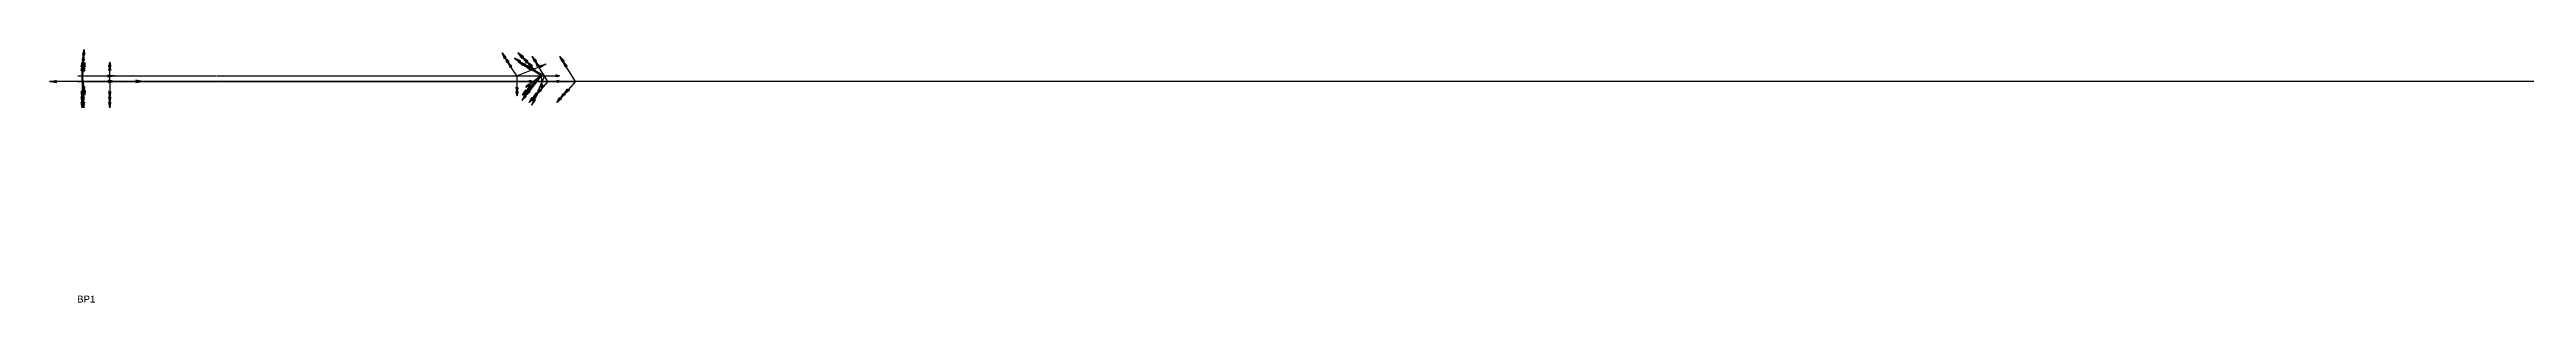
# Model space of a CAD drawing. Header units: millimetres. Extents: x -14319 to -773, y -1376 to 253.
# Drawn here: x -14319 to -12527, y -1376 to -1193 of the extents above; entities that cross this region are included whole.
import ezdxf

# ---------------------------------------------------------------- set-up
doc = ezdxf.new("R2010")
doc.units = ezdxf.units.MM
for name, color, linetype in [('AutoDetect_341_17', 1, 'Continuous'), ('AutoDetect_342_19', 1, 'Continuous'), ('AutoDetect_414_7', 1, 'Continuous'), ('AutoDetect_460_0', 1, 'Continuous')]:
    doc.layers.add(name, color=color, linetype=linetype)
doc.styles.get("Standard").update_dxf_attribs({"font": 'arial.ttf'})

# ---------------------------------------------------------------- blocks, each defined once
blk = doc.blocks.new('Kontrollpunkt')
at = {"color": 0}
for q in [(0, 6), (8, 0), (0, 0, 4)]:
    blk.add_line((0, 0), q, dxfattribs=at)
for points in [[(0.25, 8, -0.25), (-0.25, 8, -0.25), (-0.25, 8, 0.25), (0, 10, 0), (-0.25, 8, -0.25), (0.25, 8, 0.25), (0, 10, 0), (0.25, 8, -0.25), (0.25, 8, 0.25), (-0.25, 8, 0.25)], [(0.25, 6, -0.25), (-0.25, 6, -0.25), (-0.25, 6, 0.25), (0, 8, 0), (-0.25, 6, -0.25), (0.25, 6, 0.25), (0, 8, 0), (0.25, 6, -0.25), (0.25, 6, 0.25), (-0.25, 6, 0.25)], [(0.25, 0.25, 4), (-0.25, 0.25, 4), (-0.25, -0.25, 4), (0, 0, 6), (-0.25, 0.25, 4), (0.25, -0.25, 4), (0, 0, 6), (0.25, 0.25, 4), (0.25, -0.25, 4), (-0.25, -0.25, 4)], [(0.25, 0.25, 6), (-0.25, 0.25, 6), (-0.25, -0.25, 6), (0, 0, 8), (-0.25, 0.25, 6), (0.25, -0.25, 6), (0, 0, 8), (0.25, 0.25, 6), (0.25, -0.25, 6), (-0.25, -0.25, 6)], [(0.25, 0.25, 8), (-0.25, 0.25, 8), (-0.25, -0.25, 8), (0, 0, 10), (-0.25, 0.25, 8), (0.25, -0.25, 8), (0, 0, 10), (0.25, 0.25, 8), (0.25, -0.25, 8), (-0.25, -0.25, 8)], [(8, 0.25, -0.25), (8, 0.25, 0.25), (8, -0.25, 0.25), (10, 0, 0), (8, 0.25, 0.25), (8, -0.25, -0.25), (10, 0, 0), (8, 0.25, -0.25), (8, -0.25, -0.25), (8, -0.25, 0.25)]]:
    blk.add_polyline3d(points, dxfattribs=at)

msp = doc.modelspace()

# ---------------------------------------------------------------- linework, layer by layer
at = {"layer": 'AutoDetect_341_17', "color": 1}
for p, q in [((-14298.3, -1212.1, 2170.1), (-14198.6, -1212.1, 2180)), ((-14198, -1212.1, 2180.1), (-13960.8, -1212.1, 2180.1))]:
    msp.add_line(p, q, dxfattribs=at)
at = {"layer": 'AutoDetect_342_19', "color": 1}
for p, q in [((-14298.3, -1216.1, 2170.1), (-14198.6, -1216.1, 2180)), ((-14198, -1216.1, 2180.1), (-13938.3, -1216.1, 2180.1))]:
    msp.add_line(p, q, dxfattribs=at)
at = {"layer": 'AutoDetect_414_7', "color": 1}
msp.add_line((-10474.1, -1216.1, 2092.1), (-14298.3, -1216.1, 2092.1), dxfattribs=at)
at = {"layer": 'AutoDetect_460_0', "color": 1}
msp.add_line((-13963.3, -1212.1, 2158.9), (-13963.3, -1212.1, 2105.2), dxfattribs=at)

# ---------------------------------------------------------------- block references
at = {"layer": 'AutoDetect_341_17', "color": 3, "extrusion": (0.05848, 0.809067, -0.584799), "xscale": 2.362426629514812, "yscale": 2.362426629514812, "zscale": 2.362426629514812, "rotation": 172.9540288965392}
msp.add_blockref('Kontrollpunkt', (14170.7, 450.9, -3085.9), dxfattribs=at)
at = {"layer": 'AutoDetect_341_17', "color": 3, "extrusion": (-0.451304, 0.700981, -0.552224), "xscale": 2.362426629514813, "yscale": 2.362426629514813, "zscale": 2.362426629514813, "rotation": 199.0490479607461}
msp.add_blockref('Kontrollpunkt', (12411.3, 5434.1, 4256.1), dxfattribs=at)
at = {"layer": 'AutoDetect_341_17', "color": 3, "extrusion": (-0.799577, 0.434999, -0.414068), "xscale": 2.362426629514812, "yscale": 2.362426629514812, "zscale": 2.362426629514812, "rotation": 257.3049973646582}
msp.add_blockref('Kontrollpunkt', (7736.4, 6822.4, 9732.8), dxfattribs=at)
at = {"layer": 'AutoDetect_342_19', "color": 3, "extrusion": (-0.575779, -0.64186, -0.506453), "xscale": 2.362426629514812, "yscale": 2.362426629514812, "zscale": 2.362426629514812}
for p, rotation in [((-9578.3, 7058.7, 7713.3), 119.448110389518), ((-9563.4, 7051.9, 7701.8), 119.448110389516)]:
    msp.add_blockref('Kontrollpunkt', p, dxfattribs=dict(at, rotation=rotation))
at = {"layer": 'AutoDetect_342_19', "color": 3, "extrusion": (0.05848, -0.809066, -0.584801), "xscale": 2.362426629514812, "yscale": 2.362426629514812, "zscale": 2.362426629514812, "rotation": 187.0459842904735}
msp.add_blockref('Kontrollpunkt', (-14345.8, 1867.2, -1121.3), dxfattribs=at)
at = {"layer": 'AutoDetect_414_7', "color": 3, "extrusion": (9.53646e-13, -0.809108, 0.58766), "xscale": 2.362426629514812, "yscale": 2.362426629514812, "zscale": 2.362426629514812, "rotation": 8.53773646251594e-07}
msp.add_blockref('Kontrollpunkt', (-14295.3, 978.1, 2213.3), dxfattribs=at)
at = {"layer": 'AutoDetect_414_7', "color": 3, "extrusion": (9.5365e-13, -0.809112, 0.587654), "xscale": 2.362426629514812, "yscale": 2.362426629514812, "zscale": 2.362426629514812, "rotation": 8.53773646251594e-07}
msp.add_blockref('Kontrollpunkt', (-14275.3, 978.1, 2213.3), dxfattribs=at)
at = {"layer": 'AutoDetect_460_0', "color": 3, "extrusion": (-0.703551, 0.703551, 0.100154), "xscale": 2.362426629514812, "yscale": 2.362426629514812, "zscale": 2.362426629514812, "rotation": 305.0673202411793}
msp.add_blockref('Kontrollpunkt', (10730.6, 1191.6, 9182), dxfattribs=at)
at = {"layer": 'AutoDetect_460_0', "color": 3, "extrusion": (-0.707107, 0.707107, 5.82867e-16), "xscale": 2.362426629514812, "yscale": 2.362426629514812, "zscale": 2.362426629514812, "rotation": 304.9316234670005}
msp.add_blockref('Kontrollpunkt', (10730.6, 2123.9, 9016.5), dxfattribs=at)
at = {"layer": 'AutoDetect_460_0', "color": 3, "extrusion": (-0.807276, 0.538386, -0.241758), "xscale": 2.362426629514812, "yscale": 2.362426629514812, "zscale": 2.362426629514812, "rotation": 287.3333192136732}
msp.add_blockref('Kontrollpunkt', (8755.8, 4740.8, 10097.7), dxfattribs=at)

# ---------------------------------------------------------------- texts
at = {"color": 5}
msp.add_text('BP1', height=5, dxfattribs=at).set_placement((-14298.9, -1376.1, 2076.1))

doc.saveas('drawing.dxf')
